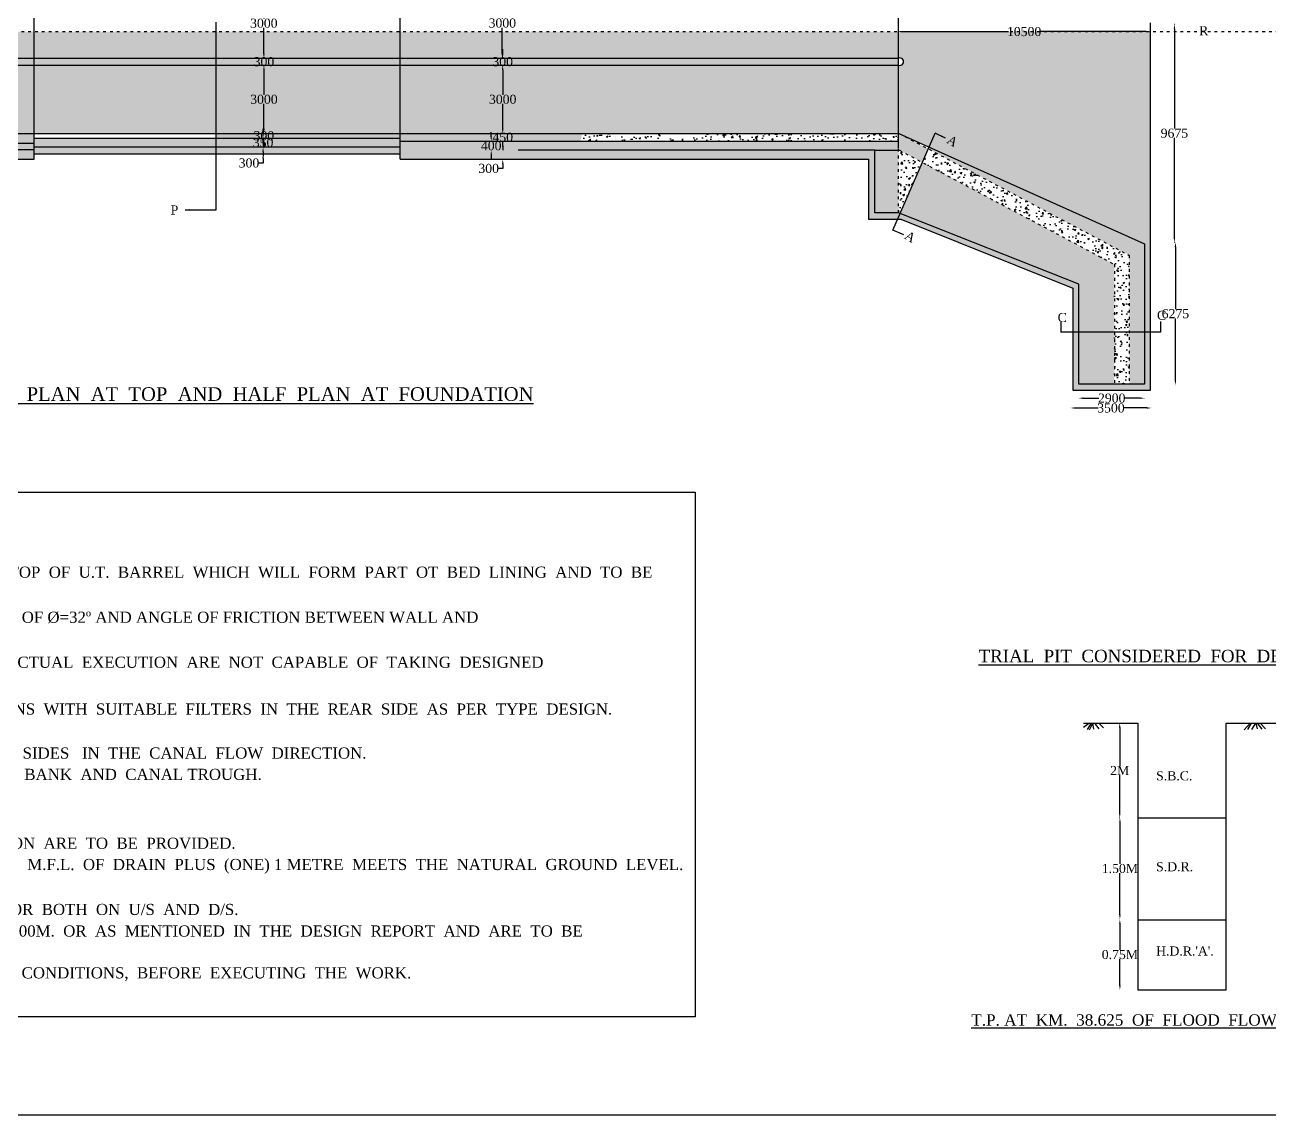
# Model space of a CAD drawing. Header units: millimetres. Extents: x 11010 to 188463, y 9166 to 116986.
# Drawn here: x 73967 to 128714, y 9166 to 57134 of the extents above; entities that cross this region are included whole.
import ezdxf

# ---------------------------------------------------------------- set-up
doc = ezdxf.new("R2010")
doc.units = ezdxf.units.MM
doc.header["$MEASUREMENT"] = 0
doc.linetypes.add('ACAD_ISO03W100', pattern=[30, 12, -18])
for name, color, linetype in [('DIM', 5, 'Continuous'), ('DO LINE', 3, 'Continuous'), ('DWG.LINE', 10, 'Continuous'), ('HATCH', 2, 'Continuous'), ('TEXT', 7, 'Continuous')]:
    doc.layers.add(name, color=color, linetype=linetype)
doc.layers.add('TITLE', color=7, linetype='Continuous', lineweight=30)
doc.styles.get("Standard").update_dxf_attribs({"font": 'TIMES.TTF', "height": 400})
doc.dimstyles.get("Standard").update_dxf_attribs({"dimtxt": 400, "dimasz": 200, "dimexe": 0.18, "dimexo": 0.0625, "dimgap": 0.09, "dimtad": 0, "dimtih": 1, "dimtoh": 1, "dimdec": 0, "dimzin": 0, "dimdsep": 46, "dimtxsty": 'Standard', "dimcen": 300, "dimclre": 256, "dimclrt": 4, "dimadec": 0, "dimazin": 0, "dimtfac": 1, "dimtdec": 0, "dimtofl": 0, "dimtmove": 0, "dimatfit": 3, "dimfxl": 5, "dimfxlon": 1, "dimtolj": 1, "dimtzin": 0, "dimarcsym": 0})
pattern_1 = [(50, (0, 0), (717.2602, -62.7521), [75, -825]), (355, (0, 0), (-138.7513, 752.192), [60, -660]), (100.4514, (59.8, -5.2), (578.5094, 689.4395), [63.74, -701.142]), (46.1842, (0, 200), (1067.241, -165.519), [112.5, -1237.5]), (96.6356, (88.9, 186.2), (934.663, 974.118), [95.61, -1051.713]), (351.1842, (0, 200), (934.662, 974.119), [90, -990]), (21, (100, 150), (596.907, -402.619), [75, -825]), (326, (100, 150), (243.3153, 725.15), [60, -660]), (71.4514, (149.74, 116.45), (840.2226, 322.5305), [63.74, -701.142]), (37.5, (0, 0), (12.15986, 332.89385), [0, -652, 0, -670, 0, -662.5]), (7.5, (0, 0), (263.0695, 394.4117), [0, -382, 0, -637, 0, -252.5]), (327.5, (-223, 0), (533.82244, -22.55487), [0, -250, 0, -780, 0, -1035]), (317.5, (-323, 0), (583.1862, 100.105), [0, -325, 0, -518, 0, -735])]

# ---------------------------------------------------------------- blocks, each defined once
blk = doc.blocks.new('*D53')
at = {"layer": 'Defpoints', "color": 0, "linetype": 'ByBlock', "ltscale": 0.2}
for p in [(124528, 57167), (124528, 47567), (124547, 47567)]:
    blk.add_point(p, dxfattribs=at)
at = {"layer": 'DIM', "lineweight": -2, "ltscale": 0.2}
blk.add_line((124542, 57167), (124547, 57167), dxfattribs=at)
at = {"layer": 'DIM', "color": 0, "linetype": 'ByBlock', "lineweight": -2, "ltscale": 0.2}
for p, q in [((124547, 56967), (124547, 52571)), ((124547, 47767), (124547, 52163))]:
    blk.add_line(p, q, dxfattribs=at)
at = {"layer": 'DIM', "linetype": 'ByBlock', "lineweight": -2, "ltscale": 0.2}
blk.add_line((124542, 47567), (124547, 47567), dxfattribs=at)
at = {"layer": 'DIM', "color": 0, "linetype": 'ByBlock', "ltscale": 0.2}
for points in [[(124514, 56967), (124581, 56967), (124547, 57167)], [(124514, 47767), (124581, 47767), (124547, 47567)]]:
    blk.add_solid(points, dxfattribs=at)
at = {"layer": 'DIM', "color": 4, "linetype": 'ByBlock', "ltscale": 0.2, "insert": (124547, 52367), "char_height": 400, "attachment_point": 5}
blk.add_mtext('\\A1;9675', dxfattribs=at)
blk = doc.blocks.new('*D54')
at = {"layer": 'Defpoints', "color": 0, "linetype": 'ByBlock', "ltscale": 0.2}
for p in [(124547, 47567), (124547, 41286), (124593, 41286)]:
    blk.add_point(p, dxfattribs=at)
at = {"layer": 'DIM', "lineweight": -2, "ltscale": 0.2}
blk.add_line((124588, 47567), (124593, 47567), dxfattribs=at)
at = {"layer": 'DIM', "color": 0, "linetype": 'ByBlock', "lineweight": -2, "ltscale": 0.2}
for p, q in [((124593, 47367), (124593, 44631)), ((124593, 41486), (124593, 44222))]:
    blk.add_line(p, q, dxfattribs=at)
at = {"layer": 'DIM', "linetype": 'ByBlock', "lineweight": -2, "ltscale": 0.2}
blk.add_line((124588, 41286), (124593, 41286), dxfattribs=at)
at = {"layer": 'DIM', "color": 0, "linetype": 'ByBlock', "ltscale": 0.2}
for points in [[(124559, 47367), (124626, 47367), (124593, 47567)], [(124559, 41486), (124626, 41486), (124593, 41286)]]:
    blk.add_solid(points, dxfattribs=at)
at = {"layer": 'DIM', "color": 4, "linetype": 'ByBlock', "ltscale": 0.2, "insert": (124593, 44426), "char_height": 400, "attachment_point": 5}
blk.add_mtext('\\A1;6275', dxfattribs=at)
blk = doc.blocks.new('*D55')
at = {"layer": 'Defpoints', "color": 0, "linetype": 'ByBlock', "ltscale": 0.2}
for p in [(112372, 56839), (123499, 56839), (123499, 56839)]:
    blk.add_point(p, dxfattribs=at)
at = {"layer": 'DIM', "lineweight": -2, "ltscale": 0.2}
blk.add_line((112372, 56839), (112372, 56839), dxfattribs=at)
at = {"layer": 'DIM', "color": 0, "linetype": 'ByBlock', "lineweight": -2, "ltscale": 0.2}
for p, q in [((112572, 56839), (117242, 56839)), ((123299, 56839), (118628, 56839))]:
    blk.add_line(p, q, dxfattribs=at)
at = {"layer": 'DIM', "linetype": 'ByBlock', "lineweight": -2, "ltscale": 0.2}
blk.add_line((123499, 56839), (123499, 56839), dxfattribs=at)
at = {"layer": 'DIM', "color": 0, "linetype": 'ByBlock', "ltscale": 0.2}
for points in [[(112572, 56872), (112572, 56806), (112372, 56839)], [(123299, 56872), (123299, 56806), (123499, 56839)]]:
    blk.add_solid(points, dxfattribs=at)
at = {"layer": 'DIM', "color": 4, "linetype": 'ByBlock', "ltscale": 0.2, "insert": (117935, 56839), "char_height": 400, "attachment_point": 5}
blk.add_mtext('\\A1;10500', dxfattribs=at)
blk = doc.blocks.new('*D76')
at = {"layer": 'Defpoints', "color": 0, "linetype": 'ByBlock', "ltscale": 0.2}
for p in [(84481, 58740), (84481, 55672), (84481, 55672)]:
    blk.add_point(p, dxfattribs=at)
at = {"layer": 'DIM', "lineweight": -2, "ltscale": 0.2}
blk.add_line((84481, 58740), (84481, 58740), dxfattribs=at)
at = {"layer": 'DIM', "color": 0, "linetype": 'ByBlock', "lineweight": -2, "ltscale": 0.2}
for p, q in [((84481, 58540), (84481, 57410)), ((84481, 55872), (84481, 57003))]:
    blk.add_line(p, q, dxfattribs=at)
at = {"layer": 'DIM', "linetype": 'ByBlock', "lineweight": -2, "ltscale": 0.2}
blk.add_line((84481, 55672), (84481, 55672), dxfattribs=at)
at = {"layer": 'DIM', "color": 0, "linetype": 'ByBlock', "ltscale": 0.2}
for points in [[(84448, 58540), (84514, 58540), (84481, 58740)], [(84448, 55872), (84514, 55872), (84481, 55672)]]:
    blk.add_solid(points, dxfattribs=at)
at = {"layer": 'DIM', "color": 4, "linetype": 'ByBlock', "ltscale": 0.2, "insert": (84481, 57206), "char_height": 400, "attachment_point": 5}
blk.add_mtext('\\A1;3000', dxfattribs=at)
blk = doc.blocks.new('*D77')
at = {"layer": 'Defpoints', "color": 0, "linetype": 'ByBlock', "ltscale": 0.2}
for p in [(84481, 55672), (84481, 55355), (84486, 55355)]:
    blk.add_point(p, dxfattribs=at)
at = {"layer": 'DIM', "color": 0, "linetype": 'ByBlock', "lineweight": -2, "ltscale": 0.2}
for p, q in [((84486, 55872), (84486, 56072)), ((84486, 55155), (84486, 54955))]:
    blk.add_line(p, q, dxfattribs=at)
at = {"layer": 'DIM', "lineweight": -2, "ltscale": 0.2}
blk.add_line((84481, 55672), (84486, 55672), dxfattribs=at)
at = {"layer": 'DIM', "linetype": 'ByBlock', "lineweight": -2, "ltscale": 0.2}
blk.add_line((84481, 55355), (84486, 55355), dxfattribs=at)
at = {"layer": 'DIM', "color": 0, "linetype": 'ByBlock', "ltscale": 0.2}
for points in [[(84452, 55872), (84519, 55872), (84486, 55672)], [(84452, 55155), (84519, 55155), (84486, 55355)]]:
    blk.add_solid(points, dxfattribs=at)
at = {"layer": 'DIM', "color": 4, "linetype": 'ByBlock', "ltscale": 0.2, "insert": (84486, 55513), "char_height": 400, "attachment_point": 5}
blk.add_mtext('\\A1;300', dxfattribs=at)
blk = doc.blocks.new('*D78')
at = {"layer": 'Defpoints', "color": 0, "linetype": 'ByBlock', "ltscale": 0.2}
for p in [(84486, 55355), (84486, 52361), (84486, 52361)]:
    blk.add_point(p, dxfattribs=at)
at = {"layer": 'DIM', "lineweight": -2, "ltscale": 0.2}
blk.add_line((84486, 55355), (84486, 55355), dxfattribs=at)
at = {"layer": 'DIM', "color": 0, "linetype": 'ByBlock', "lineweight": -2, "ltscale": 0.2}
for p, q in [((84486, 55155), (84486, 54062)), ((84486, 52561), (84486, 53655))]:
    blk.add_line(p, q, dxfattribs=at)
at = {"layer": 'DIM', "linetype": 'ByBlock', "lineweight": -2, "ltscale": 0.2}
blk.add_line((84486, 52361), (84486, 52361), dxfattribs=at)
at = {"layer": 'DIM', "color": 0, "linetype": 'ByBlock', "ltscale": 0.2}
for points in [[(84452, 55155), (84519, 55155), (84486, 55355)], [(84452, 52561), (84519, 52561), (84486, 52361)]]:
    blk.add_solid(points, dxfattribs=at)
at = {"layer": 'DIM', "color": 4, "linetype": 'ByBlock', "ltscale": 0.2, "insert": (84486, 53858), "char_height": 400, "attachment_point": 5}
blk.add_mtext('\\A1;3000', dxfattribs=at)
blk = doc.blocks.new('*D79')
at = {"layer": 'Defpoints', "color": 0, "linetype": 'ByBlock', "ltscale": 0.2}
for p in [(84482, 52153), (84486, 52361), (84486, 52153)]:
    blk.add_point(p, dxfattribs=at)
at = {"layer": 'DIM', "color": 0, "linetype": 'ByBlock', "lineweight": -2, "ltscale": 0.2}
for p, q in [((84482, 52561), (84482, 52761)), ((84482, 51953), (84482, 51753))]:
    blk.add_line(p, q, dxfattribs=at)
at = {"layer": 'DIM', "lineweight": -2, "ltscale": 0.2}
blk.add_line((84486, 52361), (84482, 52361), dxfattribs=at)
at = {"layer": 'DIM', "linetype": 'ByBlock', "lineweight": -2, "ltscale": 0.2}
blk.add_line((84486, 52153), (84482, 52153), dxfattribs=at)
at = {"layer": 'DIM', "color": 0, "linetype": 'ByBlock', "ltscale": 0.2}
for points in [[(84449, 52561), (84515, 52561), (84482, 52361)], [(84449, 51953), (84515, 51953), (84482, 52153)]]:
    blk.add_solid(points, dxfattribs=at)
at = {"layer": 'DIM', "color": 4, "linetype": 'ByBlock', "ltscale": 0.2, "insert": (84482, 52257), "char_height": 400, "attachment_point": 5}
blk.add_mtext('\\A1;300', dxfattribs=at)
blk = doc.blocks.new('*D80')
at = {"layer": 'Defpoints', "color": 0, "linetype": 'ByBlock', "ltscale": 0.2}
for p in [(84482, 52157), (84449, 51752), (84482, 51752)]:
    blk.add_point(p, dxfattribs=at)
at = {"layer": 'DIM', "lineweight": -2, "ltscale": 0.2}
blk.add_line((84454, 52157), (84448, 52157), dxfattribs=at)
at = {"layer": 'DIM', "color": 0, "linetype": 'ByBlock', "lineweight": -2, "ltscale": 0.2}
for p, q in [((84449, 52357), (84449, 52557)), ((84449, 51552), (84449, 51352))]:
    blk.add_line(p, q, dxfattribs=at)
at = {"layer": 'DIM', "linetype": 'ByBlock', "lineweight": -2, "ltscale": 0.2}
blk.add_line((84454, 51752), (84448, 51752), dxfattribs=at)
at = {"layer": 'DIM', "color": 0, "linetype": 'ByBlock', "ltscale": 0.2}
for points in [[(84415, 52357), (84482, 52357), (84449, 52157)], [(84415, 51552), (84482, 51552), (84449, 51752)]]:
    blk.add_solid(points, dxfattribs=at)
at = {"layer": 'DIM', "color": 4, "linetype": 'ByBlock', "ltscale": 0.2, "insert": (84449, 51953), "char_height": 400, "attachment_point": 5}
blk.add_mtext('\\A1;350', dxfattribs=at)
blk = doc.blocks.new('*D81')
at = {"layer": 'Defpoints', "color": 0, "linetype": 'ByBlock', "ltscale": 0.2}
for p in [(84454, 51752), (84449, 51457), (84454, 51457)]:
    blk.add_point(p, dxfattribs=at)
at = {"layer": 'DIM', "color": 0, "linetype": 'ByBlock', "lineweight": -2, "ltscale": 0.2}
for p, q in [((84449, 51952), (84449, 52152)), ((84449, 51057), (84249, 51057)), ((84449, 51257), (84449, 51057))]:
    blk.add_line(p, q, dxfattribs=at)
at = {"layer": 'DIM', "lineweight": -2, "ltscale": 0.2}
blk.add_line((84453, 51752), (84448, 51752), dxfattribs=at)
at = {"layer": 'DIM', "linetype": 'ByBlock', "lineweight": -2, "ltscale": 0.2}
blk.add_line((84453, 51457), (84448, 51457), dxfattribs=at)
at = {"layer": 'DIM', "color": 0, "linetype": 'ByBlock', "ltscale": 0.2}
for points in [[(84415, 51952), (84482, 51952), (84449, 51752)], [(84415, 51257), (84482, 51257), (84449, 51457)]]:
    blk.add_solid(points, dxfattribs=at)
at = {"layer": 'DIM', "color": 4, "linetype": 'ByBlock', "ltscale": 0.2, "insert": (83828, 51057), "char_height": 400, "attachment_point": 5}
blk.add_mtext('\\A1;300', dxfattribs=at)
blk = doc.blocks.new('*D87')
at = {"layer": 'Defpoints', "color": 0, "linetype": 'ByBlock', "ltscale": 0.2}
for p in [(94975, 58755), (94975, 55672), (94975, 55672)]:
    blk.add_point(p, dxfattribs=at)
at = {"layer": 'DIM', "lineweight": -2, "ltscale": 0.2}
blk.add_line((94975, 58755), (94975, 58755), dxfattribs=at)
at = {"layer": 'DIM', "color": 0, "linetype": 'ByBlock', "lineweight": -2, "ltscale": 0.2}
for p, q in [((94975, 58555), (94975, 57417)), ((94975, 55872), (94975, 57010))]:
    blk.add_line(p, q, dxfattribs=at)
at = {"layer": 'DIM', "linetype": 'ByBlock', "lineweight": -2, "ltscale": 0.2}
blk.add_line((94975, 55672), (94975, 55672), dxfattribs=at)
at = {"layer": 'DIM', "color": 0, "linetype": 'ByBlock', "ltscale": 0.2}
for points in [[(94941, 58555), (95008, 58555), (94975, 58755)], [(94941, 55872), (95008, 55872), (94975, 55672)]]:
    blk.add_solid(points, dxfattribs=at)
at = {"layer": 'DIM', "color": 4, "linetype": 'ByBlock', "ltscale": 0.2, "insert": (94975, 57213), "char_height": 400, "attachment_point": 5}
blk.add_mtext('\\A1;3000', dxfattribs=at)
blk = doc.blocks.new('*D88')
at = {"layer": 'Defpoints', "color": 0, "linetype": 'ByBlock', "ltscale": 0.2}
for p in [(94975, 55672), (94975, 55355), (94991, 55355)]:
    blk.add_point(p, dxfattribs=at)
at = {"layer": 'DIM', "color": 0, "linetype": 'ByBlock', "lineweight": -2, "ltscale": 0.2}
for p, q in [((94991, 55872), (94991, 56072)), ((94991, 55155), (94991, 54955))]:
    blk.add_line(p, q, dxfattribs=at)
at = {"layer": 'DIM', "lineweight": -2, "ltscale": 0.2}
blk.add_line((94986, 55672), (94991, 55672), dxfattribs=at)
at = {"layer": 'DIM', "linetype": 'ByBlock', "lineweight": -2, "ltscale": 0.2}
blk.add_line((94986, 55355), (94991, 55355), dxfattribs=at)
at = {"layer": 'DIM', "color": 0, "linetype": 'ByBlock', "ltscale": 0.2}
for points in [[(94957, 55872), (95024, 55872), (94991, 55672)], [(94957, 55155), (95024, 55155), (94991, 55355)]]:
    blk.add_solid(points, dxfattribs=at)
at = {"layer": 'DIM', "color": 4, "linetype": 'ByBlock', "ltscale": 0.2, "insert": (94991, 55513), "char_height": 400, "attachment_point": 5}
blk.add_mtext('\\A1;300', dxfattribs=at)
blk = doc.blocks.new('*D89')
at = {"layer": 'Defpoints', "color": 0, "linetype": 'ByBlock', "ltscale": 0.2}
for p in [(94991, 55355), (94991, 52361), (94991, 52361)]:
    blk.add_point(p, dxfattribs=at)
at = {"layer": 'DIM', "lineweight": -2, "ltscale": 0.2}
blk.add_line((94991, 55355), (94991, 55355), dxfattribs=at)
at = {"layer": 'DIM', "color": 0, "linetype": 'ByBlock', "lineweight": -2, "ltscale": 0.2}
for p, q in [((94991, 55155), (94991, 54062)), ((94991, 52561), (94991, 53655))]:
    blk.add_line(p, q, dxfattribs=at)
at = {"layer": 'DIM', "linetype": 'ByBlock', "lineweight": -2, "ltscale": 0.2}
blk.add_line((94991, 52361), (94991, 52361), dxfattribs=at)
at = {"layer": 'DIM', "color": 0, "linetype": 'ByBlock', "ltscale": 0.2}
for points in [[(94957, 55155), (95024, 55155), (94991, 55355)], [(94957, 52561), (95024, 52561), (94991, 52361)]]:
    blk.add_solid(points, dxfattribs=at)
at = {"layer": 'DIM', "color": 4, "linetype": 'ByBlock', "ltscale": 0.2, "insert": (94991, 53858), "char_height": 400, "attachment_point": 5}
blk.add_mtext('\\A1;3000', dxfattribs=at)
blk = doc.blocks.new('*D90')
at = {"layer": 'Defpoints', "color": 0, "linetype": 'ByBlock', "ltscale": 0.2}
for p in [(94991, 52361), (94991, 52017), (94995, 52017)]:
    blk.add_point(p, dxfattribs=at)
at = {"layer": 'DIM', "color": 0, "linetype": 'ByBlock', "lineweight": -2, "ltscale": 0.2}
for p, q in [((94995, 52561), (94995, 52761)), ((94995, 51817), (94995, 51617))]:
    blk.add_line(p, q, dxfattribs=at)
at = {"layer": 'DIM', "lineweight": -2, "ltscale": 0.2}
blk.add_line((94991, 52361), (94995, 52361), dxfattribs=at)
at = {"layer": 'DIM', "linetype": 'ByBlock', "lineweight": -2, "ltscale": 0.2}
blk.add_line((94991, 52017), (94995, 52017), dxfattribs=at)
at = {"layer": 'DIM', "color": 0, "linetype": 'ByBlock', "ltscale": 0.2}
for points in [[(94961, 52561), (95028, 52561), (94995, 52361)], [(94961, 51817), (95028, 51817), (94995, 52017)]]:
    blk.add_solid(points, dxfattribs=at)
at = {"layer": 'DIM', "color": 4, "linetype": 'ByBlock', "ltscale": 0.2, "insert": (94995, 52189), "char_height": 400, "attachment_point": 5}
blk.add_mtext('\\A1;450', dxfattribs=at)
blk = doc.blocks.new('*D91')
at = {"layer": 'Defpoints', "color": 0, "linetype": 'ByBlock', "ltscale": 0.2}
for p in [(94995, 52017), (94486, 51618), (94995, 51618)]:
    blk.add_point(p, dxfattribs=at)
at = {"layer": 'DIM', "color": 0, "linetype": 'ByBlock', "lineweight": -2, "ltscale": 0.2}
for p, q in [((94486, 52217), (94486, 52417)), ((94486, 51418), (94486, 51218))]:
    blk.add_line(p, q, dxfattribs=at)
at = {"layer": 'DIM', "lineweight": -2, "ltscale": 0.2}
blk.add_line((94491, 52017), (94486, 52017), dxfattribs=at)
at = {"layer": 'DIM', "linetype": 'ByBlock', "lineweight": -2, "ltscale": 0.2}
blk.add_line((94491, 51618), (94486, 51618), dxfattribs=at)
at = {"layer": 'DIM', "color": 0, "linetype": 'ByBlock', "ltscale": 0.2}
for points in [[(94453, 52217), (94519, 52217), (94486, 52017)], [(94453, 51418), (94519, 51418), (94486, 51618)]]:
    blk.add_solid(points, dxfattribs=at)
at = {"layer": 'DIM', "color": 4, "linetype": 'ByBlock', "ltscale": 0.2, "insert": (94486, 51817), "char_height": 400, "attachment_point": 5}
blk.add_mtext('\\A1;400', dxfattribs=at)
blk = doc.blocks.new('*D92')
at = {"layer": 'Defpoints', "color": 0, "linetype": 'ByBlock', "ltscale": 0.2}
for p in [(94995, 51618), (94995, 51218), (94995, 51218)]:
    blk.add_point(p, dxfattribs=at)
at = {"layer": 'DIM', "color": 0, "linetype": 'ByBlock', "lineweight": -2, "ltscale": 0.2}
for p, q in [((94995, 51818), (94995, 52018)), ((94995, 51018), (94995, 50818)), ((94995, 50818), (94795, 50818))]:
    blk.add_line(p, q, dxfattribs=at)
at = {"layer": 'DIM', "lineweight": -2, "ltscale": 0.2}
blk.add_line((94995, 51618), (94995, 51618), dxfattribs=at)
at = {"layer": 'DIM', "linetype": 'ByBlock', "lineweight": -2, "ltscale": 0.2}
blk.add_line((94995, 51218), (94995, 51218), dxfattribs=at)
at = {"layer": 'DIM', "color": 0, "linetype": 'ByBlock', "ltscale": 0.2}
for points in [[(94962, 51818), (95028, 51818), (94995, 51618)], [(94962, 51018), (95028, 51018), (94995, 51218)]]:
    blk.add_solid(points, dxfattribs=at)
at = {"layer": 'DIM', "color": 4, "linetype": 'ByBlock', "ltscale": 0.2, "insert": (94374, 50818), "char_height": 400, "attachment_point": 5}
blk.add_mtext('\\A1;300', dxfattribs=at)
blk = doc.blocks.new('*D95')
at = {"layer": 'Defpoints', "color": 0, "linetype": 'ByBlock', "ltscale": 0.2}
for p in [(120335, 40701), (123244, 40711), (123244, 40701)]:
    blk.add_point(p, dxfattribs=at)
at = {"layer": 'DIM', "lineweight": -2, "ltscale": 0.2}
blk.add_line((120335, 40706), (120335, 40711), dxfattribs=at)
at = {"layer": 'DIM', "color": 0, "linetype": 'ByBlock', "lineweight": -2, "ltscale": 0.2}
for p, q in [((120535, 40711), (121215, 40711)), ((123044, 40711), (122363, 40711))]:
    blk.add_line(p, q, dxfattribs=at)
at = {"layer": 'DIM', "linetype": 'ByBlock', "lineweight": -2, "ltscale": 0.2}
blk.add_line((123244, 40706), (123244, 40711), dxfattribs=at)
at = {"layer": 'DIM', "color": 0, "linetype": 'ByBlock', "ltscale": 0.2}
for points in [[(120535, 40744), (120535, 40678), (120335, 40711)], [(123044, 40744), (123044, 40678), (123244, 40711)]]:
    blk.add_solid(points, dxfattribs=at)
at = {"layer": 'DIM', "color": 4, "linetype": 'ByBlock', "ltscale": 0.2, "insert": (121789, 40711), "char_height": 400, "attachment_point": 5}
blk.add_mtext('\\A1;2900', dxfattribs=at)
blk = doc.blocks.new('*D96')
at = {"layer": 'Defpoints', "color": 0, "linetype": 'ByBlock', "ltscale": 0.2}
for p in [(119981, 40280), (123528, 40280), (123528, 40278)]:
    blk.add_point(p, dxfattribs=at)
at = {"layer": 'DIM', "lineweight": -2, "ltscale": 0.2}
blk.add_line((119981, 40280), (119981, 40278), dxfattribs=at)
at = {"layer": 'DIM', "color": 0, "linetype": 'ByBlock', "lineweight": -2, "ltscale": 0.2}
for p, q in [((120181, 40278), (121186, 40278)), ((123328, 40278), (122322, 40278))]:
    blk.add_line(p, q, dxfattribs=at)
at = {"layer": 'DIM', "linetype": 'ByBlock', "lineweight": -2, "ltscale": 0.2}
blk.add_line((123528, 40280), (123528, 40278), dxfattribs=at)
at = {"layer": 'DIM', "color": 0, "linetype": 'ByBlock', "ltscale": 0.2}
for points in [[(120181, 40312), (120181, 40245), (119981, 40278)], [(123328, 40312), (123328, 40245), (123528, 40278)]]:
    blk.add_solid(points, dxfattribs=at)
at = {"layer": 'DIM', "color": 4, "linetype": 'ByBlock', "ltscale": 0.2, "insert": (121754, 40278), "char_height": 400, "attachment_point": 5}
blk.add_mtext('\\A1;3500', dxfattribs=at)
blk = doc.blocks.new('*D97')
at = {"layer": 'Defpoints', "color": 0, "linetype": 'ByBlock', "ltscale": 0.2}
for p in [(122134, 26415), (122134, 22245), (122141, 22245)]:
    blk.add_point(p, dxfattribs=at)
at = {"layer": 'DIM', "lineweight": -2, "ltscale": 0.2}
blk.add_line((122136, 26415), (122141, 26415), dxfattribs=at)
at = {"layer": 'DIM', "color": 0, "linetype": 'ByBlock', "lineweight": -2, "ltscale": 0.2}
for p, q in [((122141, 26215), (122141, 24530)), ((122141, 22445), (122141, 24130))]:
    blk.add_line(p, q, dxfattribs=at)
at = {"layer": 'DIM', "linetype": 'ByBlock', "lineweight": -2, "ltscale": 0.2}
blk.add_line((122136, 22245), (122141, 22245), dxfattribs=at)
at = {"layer": 'DIM', "color": 0, "linetype": 'ByBlock', "ltscale": 0.2}
for points in [[(122108, 26215), (122175, 26215), (122141, 26415)], [(122108, 22445), (122175, 22445), (122141, 22245)]]:
    blk.add_solid(points, dxfattribs=at)
at = {"layer": 'DIM', "color": 4, "linetype": 'ByBlock', "ltscale": 0.2, "insert": (122141, 24330), "char_height": 400, "attachment_point": 5}
blk.add_mtext('\\A1;2M', dxfattribs=at)
blk = doc.blocks.new('*D98')
at = {"layer": 'Defpoints', "color": 0, "linetype": 'ByBlock', "ltscale": 0.2}
for p in [(122136, 22245), (122136, 17781), (122149, 17781)]:
    blk.add_point(p, dxfattribs=at)
at = {"layer": 'DIM', "lineweight": -2, "ltscale": 0.2}
blk.add_line((122144, 22245), (122149, 22245), dxfattribs=at)
at = {"layer": 'DIM', "color": 0, "linetype": 'ByBlock', "lineweight": -2, "ltscale": 0.2}
for p, q in [((122149, 22045), (122149, 20217)), ((122149, 17981), (122149, 19809))]:
    blk.add_line(p, q, dxfattribs=at)
at = {"layer": 'DIM', "linetype": 'ByBlock', "lineweight": -2, "ltscale": 0.2}
blk.add_line((122144, 17781), (122149, 17781), dxfattribs=at)
at = {"layer": 'DIM', "color": 0, "linetype": 'ByBlock', "ltscale": 0.2}
for points in [[(122116, 22045), (122182, 22045), (122149, 22245)], [(122116, 17981), (122182, 17981), (122149, 17781)]]:
    blk.add_solid(points, dxfattribs=at)
at = {"layer": 'DIM', "color": 4, "linetype": 'ByBlock', "ltscale": 0.2, "insert": (122149, 20013), "char_height": 400, "attachment_point": 5}
blk.add_mtext('\\A1;1.50M', dxfattribs=at)
blk = doc.blocks.new('*D99')
at = {"layer": 'Defpoints', "color": 0, "linetype": 'ByBlock', "ltscale": 0.2}
for p in [(122149, 17781), (122149, 14675), (122149, 14675)]:
    blk.add_point(p, dxfattribs=at)
at = {"layer": 'DIM', "lineweight": -2, "ltscale": 0.2}
blk.add_line((122149, 17781), (122149, 17781), dxfattribs=at)
at = {"layer": 'DIM', "color": 0, "linetype": 'ByBlock', "lineweight": -2, "ltscale": 0.2}
for p, q in [((122149, 17581), (122149, 16432)), ((122149, 14875), (122149, 16024))]:
    blk.add_line(p, q, dxfattribs=at)
at = {"layer": 'DIM', "linetype": 'ByBlock', "lineweight": -2, "ltscale": 0.2}
blk.add_line((122149, 14675), (122149, 14675), dxfattribs=at)
at = {"layer": 'DIM', "color": 0, "linetype": 'ByBlock', "ltscale": 0.2}
for points in [[(122116, 17581), (122182, 17581), (122149, 17781)], [(122116, 14875), (122182, 14875), (122149, 14675)]]:
    blk.add_solid(points, dxfattribs=at)
at = {"layer": 'DIM', "color": 4, "linetype": 'ByBlock', "ltscale": 0.2, "insert": (122149, 16228), "char_height": 400, "attachment_point": 5}
blk.add_mtext('\\A1;0.75M', dxfattribs=at)

msp = doc.modelspace()

# ---------------------------------------------------------------- hatches: boundary and pattern name
at = {"layer": 'HATCH', "linetype": 'ByBlock', "ltscale": 0.2}
h = msp.add_hatch(dxfattribs=at)
h.set_pattern_fill('AR-CONC', color=256, scale=100, style=0)
h.set_pattern_definition(pattern_1)
h.paths.add_polyline_path([(90483.5, 55354.7), (82378.7, 55354.7), (82378.7, 52361.4), (90483.5, 52361.4)])
h.paths.add_polyline_path([(90483.5, 52361.4), (82378.7, 52361.4), (82378.7, 52152.9), (90483.5, 52152.9)])
h.paths.add_polyline_path([(90483.5, 52152.9), (82378.7, 52152.9), (82378.7, 51752.3), (90483.5, 51752.3)])
h.paths.add_polyline_path([(90483.5, 51752.3), (82378.7, 51752.3), (82378.7, 51456.6), (90483.5, 51456.6)])
h.paths.add_polyline_path([(82378.7, 55354.7), (74377.5, 55354.7), (74377.5, 52361.4), (82378.7, 52361.4)])
h.paths.add_polyline_path([(82378.7, 52152.9), (74377.5, 52152.9), (74377.5, 51752.3), (82378.7, 51752.3)])
h.paths.add_polyline_path([(82378.7, 51752.3), (74377.5, 51752.3), (74377.5, 51456.6), (82378.7, 51456.6)])
h.paths.add_polyline_path([(74377.5, 55354.7), (50645.4, 55354.7), (50645.4, 52361.4), (74377.5, 52361.4)])
h.paths.add_polyline_path([(74377.5, 55671.9), (50645.4, 55671.9), (50645.4, 55354.7), (74377.5, 55354.7)])
h.paths.add_polyline_path([(82378.7, 55671.9), (74377.5, 55671.9), (74377.5, 55354.7), (82378.7, 55354.7)])
h.paths.add_polyline_path([(74377.5, 51926.3), (50645.4, 51926.3), (50645.4, 51631.8), (74377.5, 51631.8)])
h.paths.add_polyline_path([(74377.5, 51631.8), (51650.1, 51631.8), (51650.1, 49382.9), (50645.4, 49382.9), (50642, 49381.9), (50726.8, 49095.5), (51940.4, 49095.5), (51940.4, 51231.4), (74377.5, 51231.4)])
h.paths.add_polyline_path([(50645.4, 56839.1), (34402.2, 56839.1), (34402.2, 40499), (34841, 40499), (34841, 47077.1), (50645.4, 52361.4), (50645.4, 55354.7, -1.1925599), (50645.4, 55671.9)])
h.paths.add_polyline_path([(74377.5, 56839.1), (50645.4, 56839.1), (50645.4, 55671.9), (74377.5, 55671.9)])
h.paths.add_polyline_path([(60592.8, 53653), (61087.7, 53653), (61087.7, 54251.7), (60592.8, 54251.7)], flags=24)
h.paths.add_polyline_path([(48439.8, 52013.2), (49029.3, 52013.2), (49029.3, 52599.8), (48439.8, 52599.8)], flags=24)
h.paths.add_polyline_path([(67886.3, 55816.7), (68927.3, 55816.7), (68927.3, 55209.8), (67886.3, 55209.8)], flags=9)
h = msp.add_hatch(dxfattribs=at)
h.set_pattern_fill('AR-CONC', color=256, scale=100, style=0)
h.set_pattern_definition(pattern_1)
h.paths.add_polyline_path([(113453.4, 51084.8), (112474.6, 48837.9), (120341.9, 45727.4), (120341.9, 41323.3), (121906.1, 41323.3), (121906.1, 46599.6)])
h.paths.add_polyline_path([(123498.5, 43608.2), (123233.4, 43608.2), (123233.4, 41323.3), (120341.9, 41323.3), (120341.9, 43608.2), (120072.9, 43608.2), (120072.9, 41057.3), (123498.5, 41057.3)])
h.paths.add_polyline_path([(120341.9, 45727.4), (112474.6, 48837.9), (112363.2, 48582.4), (112510.7, 48582.4), (120072.9, 45553.6), (120072.9, 43608.2), (120341.9, 43608.2)])
h.paths.add_polyline_path([(112413.2, 51617.9), (111360.7, 51617.9), (111360.7, 48862.2), (112413.2, 48862.2)])
h.paths.add_polyline_path([(112425.2, 52361.4), (112413.2, 52361.4), (112413.2, 51706.7), (112413.2, 51617.9), (112448.7, 51617.9), (113453.4, 51084.8), (113712.5, 51679.6)], flags=17)
h.paths.add_polyline_path([(113750.1, 51765.9), (113712.5, 51679.6), (122558.1, 46994.7), (122558.1, 43608.2), (123233.4, 43608.2), (123233.4, 47503.4)], flags=17)
h.paths.add_polyline_path([(123233.4, 43608.2), (122558.1, 43608.2), (122558.1, 41323.3), (123233.4, 41323.3)], flags=17)
h.paths.add_polyline_path([(123498.5, 56839.1), (112413.2, 56839.1), (112413.2, 55671.9, -1.3701988), (112413.2, 55354.7), (112413.2, 52367.8), (112425.2, 52361.4), (123233.4, 47503.4), (123233.4, 43608.2), (123498.5, 43608.2)])
h.paths.add_polyline_path([(112413.2, 56839.1), (90483.5, 56839.1), (90483.5, 55671.9), (112413.2, 55671.9)])
h.paths.add_polyline_path([(90483.5, 56839.1), (82378.7, 56839.1), (82378.7, 55671.9), (90483.5, 55671.9)])
h.paths.add_polyline_path([(82378.7, 56839.1), (74377.5, 56839.1), (74377.5, 55671.9), (82378.7, 55671.9)])
h.paths.add_polyline_path([(114354.7, 51926.9), (114893.9, 51607.7), (115199.5, 52124), (114660.4, 52443.2)], flags=24)
h = msp.add_hatch(dxfattribs=at)
h.set_pattern_fill('AR-CONC', color=256, scale=100, style=0)
h.set_pattern_definition(pattern_1)
h.paths.add_polyline_path([(98490.5, 52361.4), (90483.5, 52361.4), (90483.5, 52016.8), (98411, 52016.8)])
h.paths.add_polyline_path([(112413.2, 55671.9), (90483.5, 55671.9), (90483.5, 55354.7), (112413.2, 55354.7)])
h.paths.add_polyline_path([(90483.5, 55671.9), (82378.7, 55671.9), (82378.7, 55354.7), (90483.5, 55354.7)])
h.paths.add_polyline_path([(94470, 55816.7), (95511, 55816.7), (95511, 55209.8), (94470, 55209.8)], flags=9)
h.paths.add_polyline_path([(83965.1, 55816.7), (85006, 55816.7), (85006, 55209.8), (83965.1, 55209.8)], flags=9)
h = msp.add_hatch(dxfattribs=at)
h.set_pattern_fill('AR-CONC', color=256, scale=100, style=0)
h.set_pattern_definition(pattern_1)
h.paths.add_polyline_path([(112413.2, 52361.4), (112413.2, 55354.7), (90483.5, 55354.7), (90483.5, 52361.4)])
h.paths.add_polyline_path([(111360.7, 51617.9), (112413.2, 51617.9), (112413.2, 51706.7), (112413.2, 52016.8), (90483.5, 52016.8), (90483.5, 51617.9)])
h.paths.add_polyline_path([(90483.5, 51617.9), (90483.5, 51231.4), (111086.4, 51231.4), (111086.4, 48582.4), (112363.2, 48582.4), (112474.6, 48837.9), (112413.2, 48862.2), (111360.7, 48862.2), (111360.7, 51617.9)])
h.paths.add_polyline_path([(94470, 55816.7), (95511, 55816.7), (95511, 55209.8), (94470, 55209.8)], flags=9)
h.paths.add_polyline_path([(94322.5, 54161.5), (95658.8, 54161.5), (95658.8, 53554.6), (94322.5, 53554.6)], flags=24)
h.paths.add_polyline_path([(94466.8, 52492.6), (95522.5, 52492.6), (95522.5, 51885.7), (94466.8, 51885.7)], flags=9)
h.paths.add_polyline_path([(93958.3, 52120.8), (95013.9, 52120.8), (95013.9, 51513.9), (93958.3, 51513.9)], flags=9)
h = msp.add_hatch(dxfattribs=at)
h.set_pattern_fill('AR-CONC', color=256, scale=100, style=0)
h.set_pattern_definition(pattern_1)
h.paths.add_polyline_path([(74377.5, 52361.4), (50645.4, 52361.4), (50645.4, 51926.3), (74377.5, 51926.3)])
h = msp.add_hatch(dxfattribs=at)
h.set_pattern_fill('AR-CONC', color=256, scale=100, style=0)
h.set_pattern_definition(pattern_1)
h.paths.add_polyline_path([(112413.2, 52361.4), (98490.5, 52361.4), (98411, 52016.8), (112413.2, 52016.8)])
h = msp.add_hatch(dxfattribs=at)
h.set_pattern_fill('AR-CONC', color=256, scale=100, style=0)
h.set_pattern_definition(pattern_1)
h.paths.add_polyline_path([(113453.4, 51084.8), (112448.7, 51617.9), (112413.2, 51617.9), (112413.2, 48862.2), (112474.6, 48837.9)])
h.paths.add_polyline_path([(113712.5, 51679.6), (113453.4, 51084.8), (121906.1, 46599.6), (121906.1, 41323.3), (122558.1, 41323.3), (122558.1, 46994.7)])

# ---------------------------------------------------------------- linework, layer by layer
at = {"layer": 'DIM', "linetype": 'ByBlock', "ltscale": 0.2}
msp.add_lwpolyline([(82378.7, 48998.3), (82378.7, 57255.5)], dxfattribs=at)
at = {"layer": 'DO LINE', "linetype": 'ACAD_ISO03W100', "ltscale": 10}
for points in [[(12915.3, 56839.1), (162118.2, 56839.1)], [(112425.2, 52361.4), (122558.1, 46994.7), (122558.1, 41323.3)], [(112413.2, 48862.2), (112413.2, 51706.7)], [(112448.7, 51617.9), (121906.1, 46599.6), (121906.1, 41323.3)]]:
    msp.add_lwpolyline(points, dxfattribs=at)
at = {"layer": 'DWG.LINE', "linetype": 'ByBlock', "ltscale": 0.2}
for points in [[(74377.5, 51231.4), (74377.5, 87913.8)], [(90483.5, 51231.4), (90483.5, 86204)], [(112413.2, 51706.7), (112413.2, 62755.9)], [(90483.5, 51231.4), (111086.4, 51231.4), (111086.4, 48582.4), (112510.7, 48582.4), (120072.9, 45553.6), (120072.9, 41057.3), (123498.5, 41057.3), (123498.5, 57228.2)], [(50645.4, 55671.9), (112413.2, 55671.9)], [(50645.4, 55354.7), (112413.2, 55354.7)], [(50645.4, 49382.9), (37473.8, 45304), (37473.8, 38618), (34841, 38618), (34841, 47077.1), (50645.4, 52361.4), (90483.5, 52361.4)], [(74377.5, 52152.9), (90483.5, 52152.9)], [(90483.5, 52361.4), (112425.2, 52361.4), (123233.4, 47503.4), (123233.4, 41323.3), (120341.9, 41323.3), (120341.9, 45727.4), (112413.2, 48862.2), (111360.7, 48862.2), (111360.7, 51617.9)], [(90483.5, 52016.8), (112413.2, 52016.8)], [(112154.3, 48102.7), (114016.4, 52377.1)], [(50645.4, 51926.3), (74377.5, 51926.3)], [(74377.5, 51631.8), (50645.4, 51631.8)], [(90483.5, 51752.3), (74377.5, 51752.3)], [(111360.7, 51617.9), (95666.8, 51617.9)], [(111360.7, 51617.9), (112448.7, 51617.9)], [(34402.2, 38309.3), (37711.5, 38309.3), (37711.5, 45081.9), (50675.1, 49095.5), (51940.4, 49095.5), (51940.4, 51231.4), (74377.5, 51231.4)], [(74377.5, 51456.6), (90483.5, 51456.6)], [(123942.5, 43608.2), (119553.6, 43608.2)], [(23208.1, 37628.7), (23208.1, 36567.6), (103463, 36567.6)], [(120540.1, 26415.3), (122937.4, 26415.3), (122937.4, 14680.1), (126821.6, 14680.1), (126821.6, 26404.3), (129251.6, 26404.3)], [(122937.4, 22249.3), (126821.6, 22249.3)], [(122937.4, 17761.3), (126821.6, 17761.3)]]:
    msp.add_lwpolyline(points, dxfattribs=at)
msp.add_arc((112464, 55513.3), 166.5, 252.24552, 107.75448, dxfattribs=at)
at = {"layer": 'HATCH', "linetype": 'ByBlock', "ltscale": 0.2}
for points in [[(120544.3, 26229.8), (120787.8, 26415.3)], [(120728, 26139.2), (120901.6, 26415.3)], [(120816.8, 26123.6), (120954.4, 26415.3)], [(121001.4, 26154.2), (120954.4, 26415.3)], [(121237.3, 26159.4), (121039.9, 26415.3)], [(121429.6, 26205.1), (121221.7, 26415.3)], [(127610.7, 26113.1), (127882.9, 26404.3)], [(127781.2, 26126.2), (127936.4, 26404.3)], [(127956, 26135.3), (128128.2, 26404.3), (128193.4, 26162.7)], [(128404.8, 26143.1), (128203.9, 26404.3)], [(128558, 26166.6), (128327, 26404.3)]]:
    msp.add_lwpolyline(points, dxfattribs=at)
at = {"layer": 'TITLE', "linetype": 'ByBlock', "ltscale": 0.2}
msp.add_lwpolyline([(11009.9, 116985.8), (188296.1, 116985.8), (188296.1, 9166), (11009.9, 9166)], close=True, dxfattribs=at)
msp.add_lwpolyline([(103463, 36567.6), (103463, 13491.6), (17881.7, 13491.6), (17881.7, 37628.7), (23208.1, 37628.7)], dxfattribs=at)

# ---------------------------------------------------------------- texts
at = {"layer": 'TEXT', "linetype": 'ByBlock', "ltscale": 0.2}
for s, height, p in [('R', 400, (125635.4, 56677.8)), ('P', 400, (80381.4, 48790.8)), ('C', 400, (119410.2, 44060.4)), ('C', 400, (123779.6, 44156)), ('%%UHALF  PLAN  AT  TOP  AND  HALF  PLAN  AT  FOUNDATION', 600, (71224, 40592.3)), ('4.   THE  R.C.C.  BARREL  MUST  BE  LAID  OVER  A  LEVELLING  COURSE  OF  300  THICK  IN  C.C.  (1:4:8)  C.C. (1:3:6)  300  THICK  SHOULD  BE  PROVIDED  ON   TOP  OF  U.T.  BARREL  WHICH  WILL  FORM  PART  OT  BED  LINING  AND  TO  BE   ', 490, (18543.7, 32810.1)), ('5.    WINGS, REYURNS AND HEAD WALLS ARE DESIGNED ADOPTING TVA PROCEDURE WITH SATURATED WEIGHT OF EARTH TAKEN AS 2100 KG/CUM. ANGLE OF Ø=32º AND ANGLE OF FRICTION BETWEEN WALL AND ', 490, (18426.5, 30827)), ('%%UTRIAL  PIT  CONSIDERED  FOR  DESIGN.', 550, (115933.4, 29089.6)), ('6.  600  MM.  THICK FOUNDATIN  CONCRETE  IN  C.C.(1:4:8)  IS  TO  BE  PROVIDED  UNDER  WINGS  AND  RETURNS.  IF  THE  SOILS  MET  WITH  DURING  THE  ACTUAL  EXECUTION  ARE  NOT  CAPABLE  OF  TAKING  DESIGNED', 490, (18543.7, 28847.5)), ('7.  WEEP  HOLES  SPACED  AT  1800  M.M.  C/C.  HORIZONTALLY  AND  VERTICALLY  AND  STAGGERED  ARE  TO  BE  PROVIDED  IN  THE  WINGS  AND  RETURNS  WITH  SUITABLE  FILTERS  IN  THE  REAR  SIDE  AS  PER  TYPE  DESIGN.', 490, (18543.7, 26788.2)), ('8.  12MM.  THICK  EXPANSION  JOINT  WITH  MASTIC  FILLER  HAS  TO  BE  PROVIDED  AT  THE  END  OF  U.T.  BOTH  ON  U/S  AND  D/S.  SIDES  FOR  BED  AND  SIDES   IN  THE  CANAL  FLOW  DIRECTION.', 490, (18543.7, 24850.9)), ('12 MM.  THICK  EXPANSION  JOINT  WITH  300MM  RUBBER  WATER  STOPS  ARE  TO  BE  PROVIDED  AT  THE  JUNCTION  OF  U.T.  BARREL  UNDER  EARTH  BANK  AND  CANAL TROUGH.', 490, (19628, 23913.2)), ('S.B.C.', 400, (123742.9, 23894.7)), ('11.  THREE  ROWS  OF  GRIP  RODS  (AS  SHOWN  IN  THE  CROSS  SECTION)  IN  THE  U/S  HEAD  WALL  AT  1  M.  INTERVALS  IN  THE  CANAL  FLOW  DIERCTION  ARE  TO  BE  PROVIDED.', 490, (18543.7, 20883.4)), ('12.  PROTECTION  WORKS  ARE  TO  BE  PROVIDED  FOR  THE  REAR  SIDE  SLOPES  OF  THE  CANAL  BANKS  ON  U/S  OF  VAGU  FOR  A  LENGTH  WHERE  THE  M.F.L.  OF  DRAIN  PLUS  (ONE) 1 METRE  MEETS  THE  NATURAL  GROUND  LEVEL.', 490, (18543.7, 19948.4)), ('S.D.R.', 400, (123742.9, 19894.2)), ('14.  PRESSURE  RELIEF  HOLES  100  DIA  FILLED  WITH  NO  FINE  CONCRETE  AT  3000  C/C.  AND  STAGGERED  ARE  TO  BE  PROVIDED  IN  TRANSITION  FLOOR  BOTH  ON  U/S  AND  D/S.', 490, (18543.7, 17970.4)), ('15.  TAIL  AND  APPROACH  CHANNELS  WITH  20M.  BED  WIDTH  AND  WITH  1½:1  SIDE  SLOPES  ARE  TO  BE  EXCAVATED  FOR  A  MINIMUM  LENGTH  OF  100M.  OR  AS  MENTIONED  IN  THE  DESIGN  REPORT  AND  ARE  TO  BE    ', 490, (18543.7, 17021.8)), ("H.D.R.'A'.", 400, (123742.9, 16186.7)), ('16.  THE  ENGINEER  IN  CHARGE  OF  CONSTRUCTION  SHOULD  SATISFY  HIMSELF  ABOUT  THE  SUITABILITY  OF  THE  DESIGN  WITH  THE  ACTUAL  FIELD  CONDITIONS,  BEFORE  EXECUTING  THE  WORK.      ', 490, (18543.7, 15181.3)), ('%%UT.P. AT  KM.  38.625  OF  FLOOD  FLOW  CANAL.', 500, (115609.6, 13102.8))]:
    msp.add_text(s, height=height, dxfattribs=at).set_placement(p)
for p in [(114491.7, 51962), (112633, 47751.6)]:
    msp.add_text('A', height=400, rotation=329.37205, dxfattribs=at).set_placement(p)

# ---------------------------------------------------------------- dimensions: what is measured, and where the dimension line sits
at = {"layer": 'DIM', "linetype": 'ByBlock', "ltscale": 0.2}
for p1, p2, distance, text, picture, middle in [((84481, 58740.4), (84481, 55671.9), 0, '3000', '*D76', (84481, 57206.1)), ((94974.8, 58754.8), (94974.8, 55671.9), 0, '3000', '*D87', (94974.8, 57213.3)), ((112371.9, 56839.1), (123498.5, 56839.1), 0, '10500', '*D55', (117935.2, 56839.1)), ((124527.6, 57167), (124527.6, 47567.2), 19.6, '9675', '*D53', (124547.2, 52367.1)), ((84485.7, 55354.7), (84485.7, 52361.4), 0, '3000', '*D78', (84485.7, 53858.1)), ((94990.7, 55354.7), (94990.7, 52361.4), 0, '3000', '*D89', (94990.7, 53858.1)), ((84453.5, 51752.3), (84453.5, 51456.6), -5, '300', '*D81', (83828, 51056.6)), ((94994.8, 51617.9), (94994.8, 51217.9), 0, '300', '*D92', (94374.3, 50817.9)), ((124547.4, 47567.2), (124547.4, 41285.6), 45.3, '6275', '*D54', (124592.7, 44426.4)), ((119980.6, 40280.4), (123527.8, 40280.4), -2, '3500', '*D96', (121754.2, 40278.3)), ((120335, 40701.1), (123243.5, 40701.1), 9.8, '2900', '*D95', (121789.2, 40710.9)), ((122133.7, 26415.3), (122133.7, 22244.8), 7.5, '2M', '*D97', (122141.3, 24330)), ((122136.3, 22244.8), (122136.3, 17781.4), 12.8, '1.50M', '*D98', (122149.1, 20013.1)), ((122149.1, 17781.4), (122149.1, 14675.2), -0.1, '0.75M', '*D99', (122149, 16228.3))]:
    dim = msp.add_aligned_dim(p1=p1, p2=p2, distance=distance, text=text, dimstyle='Standard', dxfattribs=at)
    dim.commit()
    dim.dimension.update_dxf_attribs({"geometry": picture, "text_midpoint": middle})
for base, p1, p2, text, picture, middle in [((84485.5, 55354.7), (84481, 55671.9), (84481, 55354.7), '300', '*D77', (84485.5, 55513.3)), ((94990.5, 55354.7), (94974.8, 55671.9), (94974.8, 55354.7), '300', '*D88', (94990.5, 55513.3)), ((94994.7, 52016.8), (94990.7, 52361.4), (94990.7, 52016.8), '450', '*D90', (94994.7, 52189.1)), ((94486.1, 51617.9), (94994.8, 52016.8), (94994.8, 51617.9), '400', '*D91', (94486.1, 51817.3))]:
    dim = msp.add_linear_dim(base=base, p1=p1, p2=p2, angle=270, text=text, dimstyle='Standard', dxfattribs=at)
    dim.commit()
    dim.dimension.update_dxf_attribs({"geometry": picture, "text_midpoint": middle, "dimtype": 161})
for base, p1, p2, text, picture, middle in [((84481.8, 52152.9), (84485.7, 52361.4), (84485.7, 52152.9), '300', '*D79', (84481.8, 52257.2)), ((84448.5, 51752.3), (84482.5, 52156.6), (84482.5, 51752.3), '350', '*D80', (84448.5, 51952.9))]:
    dim = msp.add_linear_dim(base=base, p1=p1, p2=p2, angle=270, text=text, dimstyle='Standard', override={"dimtxt": 350}, dxfattribs=at)
    dim.commit()
    dim.dimension.update_dxf_attribs({"geometry": picture, "text_midpoint": middle, "dimtype": 161})

# ---------------------------------------------------------------- leaders
for points in [[(114473.5, 52143), (114016.4, 52377.1)], [(81021.6, 48998.3), (82378.7, 48998.3)], [(112638.8, 47900.7), (112154.3, 48102.7)], [(119553.6, 44050.2), (119553.6, 43597.8)], [(123942.5, 44084.4), (123942.5, 43608.2)]]:
    msp.add_leader(points, dimstyle='Standard', override={"dimgap": 0.09, "dimtad": 0}, dxfattribs=at)

doc.saveas('drawing.dxf')
